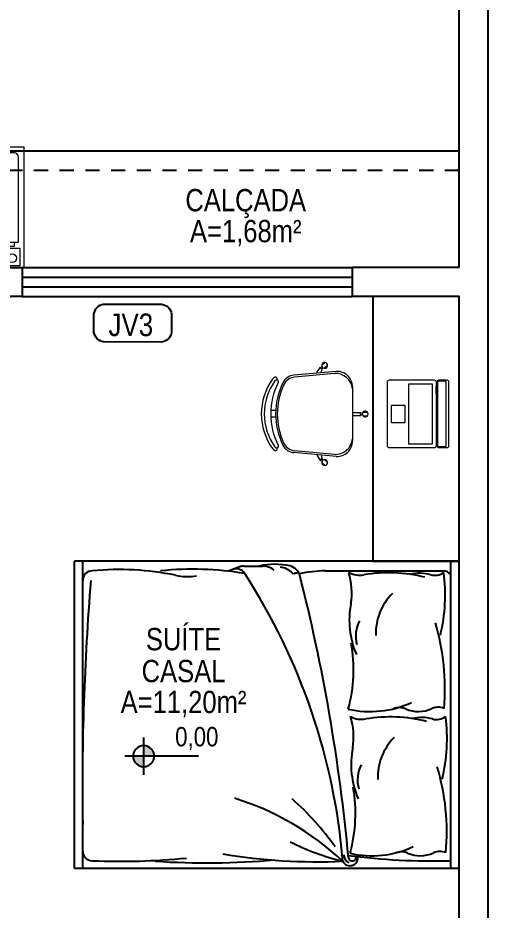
# Model space of a CAD drawing. Header units: millimetres. Extents: x 3923 to 4007, y 744 to 863.
# Drawn here: x 3981.31 to 3985.43, y 848.08 to 855.9 of the extents above; entities that cross this region are included whole.
import ezdxf
from ezdxf.enums import TextEntityAlignment as Align

# ---------------------------------------------------------------- set-up
doc = ezdxf.new("R2010")
doc.units = ezdxf.units.MM
doc.linetypes.add('HIDDEN2', pattern=[0.1875, 0.125, -0.0625])
for name, color, linetype in [('-HIDRO', 8, 'Continuous'), ('DIVERSOS', 1, 'Continuous'), ('E-txt-g', 3, 'Continuous')]:
    doc.layers.add(name, color=color, linetype=linetype)
doc.layers.add('E-Lay-9', color=9, linetype='Continuous', lineweight=9)
doc.layers.add('E-Txt-W', color=7, linetype='Continuous', lineweight=20)
doc.styles.add('F2', font='ARIALN.TTF')
doc.styles.add('REG60', font='romans.shx', dxfattribs={"width": 0.8, "height": 0.15})
doc.styles.add('REG80', font='romans.shx', dxfattribs={"width": 0.8, "height": 0.2})

# ---------------------------------------------------------------- blocks, each defined once
blk = doc.blocks.new('Cadeira')
at = {"layer": 'E-Lay-9', "color": 8}
for p, q in [((-0.0093, 0.0535), (-0.0093, 0.0769)), ((0.0096, 0.0535), (0.0096, 0.0769)), ((-0.1393, 0), (0.1393, 0)), ((-0.0075, 0), (-0.0075, 0.0425)), ((-0.0075, 0.0425), (-0.0056, 0.0425)), ((0.0056, 0.0425), (0.0075, 0.0425)), ((0.0075, 0), (0.0075, 0.0425)), ((-0.2192, -0.0836), (-0.1996, -0.3023)), ((0.2192, -0.0836), (0.1996, -0.3023)), ((-0.2355, -0.1467), (-0.2505, -0.1288)), ((-0.2087, -0.0936), (-0.1898, -0.2982)), ((0.2087, -0.0936), (0.1898, -0.2982)), ((0.2355, -0.1467), (0.2505, -0.1288)), ((-0.25, -0.1588), (-0.265, -0.1409)), ((-0.2398, -0.1647), (-0.2413, -0.1659)), ((-0.2133, -0.1847), (-0.2413, -0.1659)), ((-0.2298, -0.1563), (-0.2313, -0.1575)), ((-0.2144, -0.1618), (-0.2298, -0.1563)), ((0.2133, -0.1847), (0.2413, -0.1659)), ((0.2144, -0.1618), (0.2298, -0.1563)), ((0.2298, -0.1563), (0.2313, -0.1575)), ((0.2398, -0.1647), (0.2413, -0.1659)), ((0.25, -0.1588), (0.265, -0.1409)), ((-0.0175, -0.3961), (-0.0175, -0.4196)), ((0.0175, -0.3961), (0.0175, -0.4196))]:
    blk.add_line(p, q, dxfattribs=at)
blk.add_lwpolyline([(0.1631, -0.3812, -0.237888), (-0.1631, -0.3812, 0.605717), (-0.1738, -0.3953, 0.122717), (-0.17, -0.4, 0.323529), (0.17, -0.4, 0.122717), (0.1738, -0.3953, 0.605717)], format="xyb", close=True, dxfattribs=at)
for centre in [(0, 0.0466), (-0.2382, -0.1579), (0.2382, -0.1579)]:
    blk.add_circle(centre, 0.005, dxfattribs=at)
for centre, radius, start, end in [((0.0001, 0.0652), 0.015, 281.6334, 257.4537), ((-0.1393, -0.08), 0.08, 90, 182.5692), ((0, 0.0475), 0.0075, 221.8103, 318.1897), ((0.1393, -0.08), 0.08, 357.4308, 90), ((-0.1202, -0.0886), 0.0887, 95.5925, 183.2522), ((0.1202, -0.0886), 0.0887, 356.7478, 84.4075), ((-0.2502, -0.1438), 0.015, 322.5463, 298.3666), ((0.2502, -0.1438), 0.015, 241.6334, 217.4537), ((-0.2388, -0.1573), 0.0075, 261.8103, 358.1897), ((0.2388, -0.1573), 0.0075, 181.8103, 278.1897), ((-0.1299, -0.296), 0.07, 185.1212, 243.6047), ((-0.1201, -0.2918), 0.07, 185.2999, 245.7361), ((0.1201, -0.2918), 0.07, 294.2639, 354.7001), ((0.1299, -0.296), 0.07, 296.3953, 354.8788), ((0, -0.0343), 0.3622, 243.6047, 296.3953), ((0, -0.0254), 0.3622, 245.7361, 294.2639), ((-0.1819, -0.3961), 0.00782, 29.8109, 225.3255), ((-0.1625, -0.39), 0.0275, 205.1455, 233.4571), ((0, -0.1648), 0.3052, 234.1238, 305.8762), ((-0.1625, -0.39), 0.0125, 205.1455, 233.1301), ((0.1819, -0.3961), 0.00782, 314.6745, 150.1891), ((0.1625, -0.39), 0.0275, 306.5429, 334.8545)]:
    blk.add_arc(centre, radius, start, end, dxfattribs=at)
blk = doc.blocks.new('Notebook')
at = {"layer": 'E-Lay-9', "color": 8}
for p, q in [((-0.175, 0.305), (-0.175, 0.3)), ((-0.175, 0.3), (-0.175, 0.265)), ((0.165, 0.315), (-0.165, 0.315)), ((0.175, 0.3), (0.175, 0.305)), ((0.175, 0.265), (0.175, 0.3)), ((-0.165, 0.255), (0.165, 0.255))]:
    blk.add_line(p, q, dxfattribs=at)
for points in [[(-0.165, 0.26), (0.165, 0.26, 0.414214), (0.17, 0.265), (0.17, 0.295, 0.414214), (0.165, 0.3), (-0.165, 0.3, 0.414214), (-0.17, 0.295), (-0.17, 0.265, 0.414214)], [(-0.165, 0), (0.165, 0, 0.414214), (0.175, 0.01), (0.175, 0.24, 0.414214), (0.165, 0.25), (-0.165, 0.25, 0.414214), (-0.175, 0.24), (-0.175, 0.01, 0.414214)]]:
    blk.add_lwpolyline(points, format="xyb", close=True, dxfattribs=at)
for points in [[(-0.155, 0.11), (0.155, 0.11), (0.155, 0.23), (-0.155, 0.23)], [(-0.105, 0.25), (-0.145, 0.25), (-0.145, 0.255), (-0.105, 0.255)], [(0.105, 0.25), (0.145, 0.25), (0.145, 0.255), (0.105, 0.255)], [(-0.045, 0.02), (0.045, 0.02), (0.045, 0.09), (-0.045, 0.09)]]:
    blk.add_lwpolyline(points, close=True, dxfattribs=at)
for centre, start, end in [((-0.165, 0.305), 90, 180), ((0.165, 0.305), 0, 90), ((-0.165, 0.265), 180, 270), ((0.165, 0.265), 270, 360)]:
    blk.add_arc(centre, 0.01, start, end, dxfattribs=at)
blk = doc.blocks.new('TXT-AMB75')
at = {"layer": 'E-txt-g', "style": 'REG80', "width": 0.8, "flags": 8}
blk.add_attdef('TXT', text='', height=0.2, dxfattribs=at).set_placement((0.0055, 0.2964), align=Align.CENTER)
at = {"layer": 'E-Txt-W', "style": 'REG60', "width": 0.8, "flags": 8}
blk.add_attdef('TXT', text='', height=0.15, dxfattribs=at).set_placement((0.0055, 0.0271), align=Align.CENTER)
blk = doc.blocks.new('NIVEL')
at = {"layer": 'DIVERSOS'}
h = blk.add_hatch(color=7, dxfattribs=at)
h.paths.add_polyline_path([(0, 0.137, 0.414214), (-0.137, 0), (0, 0)])
h.paths.add_polyline_path([(0, 0), (0, -0.137, 0.414214), (0.137, 0)])
at = {"layer": 'DIVERSOS', "color": 7}
for p, q in [((0, 0.242), (0, -0.242)), ((0.709, 0), (-0.242, 0))]:
    blk.add_line(p, q, dxfattribs=at)
blk.add_circle((0, 0), 0.137, dxfattribs=at)
blk = doc.blocks.new('Maquina de Lavar')
at = {"layer": 'E-Lay-9', "color": 8}
for p, q in [((0.3, 0), (-0.3, 0)), ((-0.3, 0), (-0.3, -0.62)), ((-0.08, -0.01), (-0.28, -0.01)), ((-0.28, -0.01), (-0.28, -0.1)), ((-0.1357, -0.085), (-0.1357, -0.01)), ((-0.0857, -0.025), (-0.1357, -0.025)), ((-0.0857, -0.04), (-0.1357, -0.04)), ((-0.0857, -0.085), (-0.0857, -0.01)), ((-0.08, -0.01), (-0.08, -0.02)), ((0.28, -0.02), (-0.08, -0.02)), ((0.085, -0.035), (-0.065, -0.035)), ((0.085, -0.085), (0.085, -0.035)), ((0.25, -0.035), (0.13, -0.035)), ((0.28, -0.1), (0.28, -0.02)), ((0.3, -0.62), (0.3, 0)), ((-0.0857, -0.055), (-0.1357, -0.055)), ((-0.0857, -0.07), (-0.1357, -0.07)), ((0.085, -0.085), (-0.1357, -0.085)), ((0.115, -0.07), (0.115, -0.05)), ((0.25, -0.085), (0.13, -0.085)), ((0.265, -0.07), (0.265, -0.05)), ((0.28, -0.1), (-0.28, -0.1)), ((0.27, -0.13), (-0.27, -0.13)), ((-0.27, -0.13), (-0.27, -0.57)), ((0.25, -0.11), (-0.25, -0.11)), ((-0.25, -0.11), (-0.25, -0.13)), ((0.25, -0.13), (0.25, -0.11)), ((0.27, -0.57), (0.27, -0.13)), ((-0.25, -0.59), (0.25, -0.59)), ((-0.3, -0.62), (0.3, -0.62))]:
    blk.add_line(p, q, dxfattribs=at)
for centre, radius in [((-0.2372, -0.0475), 0.0227), ((-0.1735, -0.0475), 0.0227), ((0, -0.37), 0.1701)]:
    blk.add_circle(centre, radius, dxfattribs=at)
for centre, radius, start, end in [((-0.065, -0.02), 0.015, 180, 270), ((0.13, -0.05), 0.015, 90, 180), ((0.25, -0.05), 0.015, 360, 90), ((0.13, -0.07), 0.015, 180, 270), ((0.25, -0.07), 0.015, 270, 360), ((-0.25, -0.57), 0.02, 180, 270), ((0.25, -0.57), 0.02, 270, 360)]:
    blk.add_arc(centre, radius, start, end, dxfattribs=at)

msp = doc.modelspace()

# ---------------------------------------------------------------- linework, layer by layer
at = {"layer": '-HIDRO'}
for p, q in [((3985.4293, 817.9893), (3985.4293, 860.5143)), ((3985.1742, 853.7103), (3985.1742, 860.2592)), ((3985.1742, 854.7309), (3980.4114, 854.7309)), ((3980.1562, 853.7103), (3981.3469, 853.7103)), ((3981.3469, 853.7103), (3981.3469, 853.4552)), ((3981.3469, 853.7103), (3984.2386, 853.7103)), ((3985.1742, 853.7103), (3984.2386, 853.7103)), ((3984.2386, 853.7103), (3984.2386, 853.4552)), ((3981.3469, 853.6253), (3984.2386, 853.6253)), ((3981.3469, 853.5402), (3984.2386, 853.5402)), ((3981.3469, 853.4552), (3980.4114, 853.4552)), ((3981.3469, 853.4552), (3984.2386, 853.4552)), ((3985.1742, 853.4552), (3984.2386, 853.4552)), ((3985.1742, 846.6512), (3985.1742, 853.4552)), ((3985.1742, 851.1351), (3981.8036, 851.1351)), ((3981.8036, 848.4428), (3981.8036, 851.1351)), ((3981.8759, 848.4428), (3981.8759, 851.1351)), ((3983.2601, 851.0878), (3983.1602, 851.051)), ((3983.2892, 851.093), (3983.4541, 851.093)), ((3985.1019, 848.4428), (3985.1019, 851.1351)), ((3983.9998, 851.051), (3985.0346, 851.051)), ((3985.1742, 848.4428), (3981.8036, 848.4428))]:
    msp.add_line(p, q, dxfattribs=at)
at = {"layer": '-HIDRO', "linetype": 'HIDDEN2'}
msp.add_line((3985.1742, 854.5608), (3980.2413, 854.5608), dxfattribs=at)
at = {"layer": '-HIDRO'}
msp.add_lwpolyline([(3984.4176, 851.1351), (3985.1742, 851.1351), (3985.1742, 853.4552), (3984.4176, 853.4552)], close=True, dxfattribs=at)
at = {"layer": '-HIDRO', "linetype": 'Continuous'}
msp.add_lwpolyline([(3982.6554, 853.1418, -0.331371), (3982.5703, 853.0568), (3982.0596, 853.0573, -0.332506), (3981.9745, 853.1418), (3981.9745, 853.3028, -0.330378), (3982.0595, 853.3884), (3982.5703, 853.3879, -0.331371), (3982.6554, 853.3028)], format="xyb", close=True, dxfattribs=at)
at = {"layer": '-HIDRO'}
for centre, radius, start, end in [((3983.2231, 850.9846), 0.0841, 30.51278, 110.2459), ((3983.2892, 851.009), 0.0841, 90, 110.2459), ((3983.2892, 851.009), 0.0841, 90, 110.2459), ((3983.56, 850.5111), 0.5975, 77.11731, 103.07135), ((3983.4434, 850.9121), 0.1812, 52.2698, 93.39831), ((3983.5919, 850.9123), 0.1703, 39.40159, 85.3151), ((3983.6669, 850.9788), 0.1177, 11.61314, 77.11731), ((3981.9599, 850.9669), 0.0841, 90, 180), ((3982.1948, 848.6048), 2.4574, 78.39429, 95.48495), ((3982.8388, 848.3001), 2.7651, 80.49292, 95.822), ((3982.7994, 851.5617), 0.5606, 258.65747, 277.52533), ((3978.694, 848.0499), 5.4808, 4.76367, 32.90461), ((3983.7453, 851.003), 0.0279, 59.30245, 141.46901), ((3984.0142, 849.9831), 1.068, 90.76871, 102.91096), ((3968.2985, 847.0709), 15.9739, 5.25812, 14.32844), ((3984.3048, 851.2291), 0.2159, 243.03506, 279.62888), ((3983.6485, 850.8591), 0.586, 350.60741, 17.64024), ((3984.5567, 849.7445), 1.2899, 75.74005, 99.62888), ((3984.8295, 850.6579), 0.3714, 74.80123, 102.68804), ((3984.9621, 851.1459), 0.1343, 254.80123, 305.62124), ((3983.5508, 850.8409), 1.5023, 346.42683, 7.49006), ((3985.0346, 850.9669), 0.0841, 36.8699, 90), ((4004.3359, 849.1538), 22.4624, 175.36973, 180.82949), ((3984.9404, 850.5036), 0.495, 134.99017, 182.17052), ((3984.971, 850.6172), 0.7586, 168.87826, 203.31216), ((3984.5522, 850.4815), 0.2836, 152.3015, 195.85933), ((3983.0738, 850.0245), 1.9771, 354.80098, 16.79835), ((3982.9501, 850.186), 1.3005, 344.55026, 10.2362), ((3984.3964, 850.6753), 0.8577, 257.01381, 294.88205), ((3984.6516, 849.7074), 0.1443, 67.11917, 110.98391), ((3984.8182, 850.1021), 0.2841, 247.11917, 294.21227), ((3984.9915, 849.7168), 0.1384, 68.28762, 114.21227), ((3984.3209, 849.9651), 0.2159, 243.03506, 279.62888), ((3983.6645, 849.5951), 0.586, 350.60741, 17.64024), ((3984.5727, 848.4805), 1.2899, 75.74005, 99.62888), ((3984.8455, 849.3938), 0.3714, 74.80123, 102.68804), ((3984.9781, 849.8818), 0.1343, 254.80123, 305.62124), ((3983.5668, 849.5768), 1.5023, 346.42683, 7.49006), ((3984.9564, 849.2395), 0.495, 134.99017, 182.17052), ((3984.9871, 849.3531), 0.7586, 168.87826, 203.31216), ((3984.5682, 849.2174), 0.2836, 152.3015, 195.85933), ((3983.0898, 848.7604), 1.9771, 354.80098, 16.79835), ((3982.9662, 848.9219), 1.3005, 344.55026, 10.2362), ((3982.4774, 846.7105), 2.4572, 46.91417, 72.76125), ((3982.1075, 847.2374), 2.4219, 35.12721, 48.488), ((3984.7287, 850.7707), 2.337, 243.69042, 255.81061), ((3981.9599, 848.5941), 0.0841, 180, 270), ((3983.9356, 853.5392), 5.039, 260.49059, 272.50593), ((3984.4124, 849.4112), 0.8577, 257.01381, 294.88205), ((3984.6676, 848.4433), 0.1443, 67.11917, 110.98391), ((3984.8342, 848.838), 0.2841, 247.11917, 294.21227), ((3985.0075, 848.4527), 0.1384, 68.28762, 114.21227), ((3982.2132, 854.3654), 5.8608, 267.52359, 275.60032), ((3982.9592, 855.2272), 6.7362, 266.19917, 275.07447), ((3984.2184, 848.5356), 0.0696, 206.06182, 8.3909), ((3984.2351, 848.5559), 0.0695, 175.50112, 247.39481), ((3984.9414, 854.149), 5.6413, 262.46777, 271.62968), ((3984.2396, 848.542), 0.0351, 191.8744, 8.70853)]:
    msp.add_arc(centre, radius, start, end, dxfattribs=at)

# ---------------------------------------------------------------- block references
at = {"layer": '-HIDRO', "yscale": 1.701, "zscale": 1.701}
for name, p, xscale, rotation in [('Maquina de Lavar', (3980.853, 853.7103), 1.701, 179.9999999999999), ('Cadeira', (3984.2409, 852.4264, 5.5893), 1.701, 270), ('Notebook', (3984.5474, 852.4263, 5.5893), -1.701, 270)]:
    msp.add_blockref(name, p, dxfattribs=dict(at, xscale=xscale, rotation=rotation))
at = {"layer": '-HIDRO'}
ref = msp.add_blockref('TXT-AMB75', (3983.2981, 853.8351), dxfattribs=dict(at, xscale=1.240029, yscale=1.240029, zscale=1.240029))
ref.add_attrib('TXT', 'CALÇADA', dxfattribs={"layer": 'E-txt-g', "color": 2, "height": 0.19562, "style": 'F2'}).set_placement((3983.3048, 854.2027), align=Align.CENTER)
ref.add_attrib('TXT', 'A=1,68m²', dxfattribs={"layer": 'E-Txt-W', "height": 0.19562, "style": 'F2'}).set_placement((3983.3048, 853.9315), align=Align.CENTER)
ref = msp.add_blockref('TXT-AMB75', (3982.753, 849.9867), dxfattribs=dict(at, xscale=1.240029, yscale=1.240029, zscale=1.240029))
ref.add_attrib('TXT', 'SUÍTE', dxfattribs={"layer": 'E-txt-g', "color": 2, "height": 0.19562, "style": 'F2'}).set_placement((3982.7597, 850.3542), align=Align.CENTER)
ref = msp.add_blockref('TXT-AMB75', (3982.753, 849.7071), dxfattribs=dict(at, xscale=1.240029, yscale=1.240029, zscale=1.240029))
ref.add_attrib('TXT', 'CASAL', dxfattribs={"layer": 'E-txt-g', "color": 2, "height": 0.19562, "style": 'F2'}).set_placement((3982.7597, 850.0747), align=Align.CENTER)
ref.add_attrib('TXT', 'A=11,20m²', dxfattribs={"layer": 'E-Txt-W', "height": 0.19562, "style": 'F2'}).set_placement((3982.7597, 849.8035), align=Align.CENTER)
at = {"layer": '-HIDRO', "linetype": 'Continuous', "xscale": -0.6779959121431578, "yscale": 0.6779959121431578, "zscale": 0.6779959121431578, "rotation": 180}
msp.add_blockref('NIVEL', (3982.4106, 849.4262), dxfattribs=at)

# ---------------------------------------------------------------- texts
at = {"layer": '-HIDRO', "linetype": 'Continuous', "style": 'F2'}
for s, height, p in [('JV3', 0.19832, (3982.1022, 853.3068, 2.9121)), ('0,00', 0.1701, (3982.6863, 849.682))]:
    msp.add_text(s, height=height, dxfattribs=at).set_placement(p, align=Align.TOP_LEFT)

doc.saveas('drawing.dxf')
